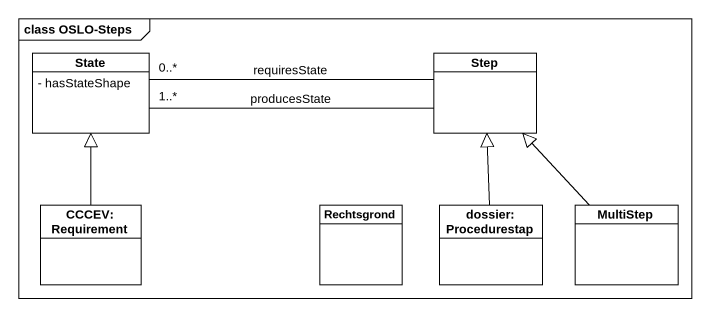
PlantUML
@startuml
mainframe class OSLO-Steps
hide circle
hide empty members
skinparam classAttributeIconSize 0
class "State" as State_ {
  - hasStateShape
}
class Step
class "CCCEV:Requirement" as CCCEV_Requirement
class Rechtsgrond
class "dossier:Procedurestap" as dossier_Procedurestap
class MultiStep
Step -left- "0..*" State_ : requiresState
Step -left- "1..*" State_ : producesState
CCCEV_Requirement -up-|> State_
dossier_Procedurestap -up-|> Step
MultiStep -up-|> Step
@enduml
